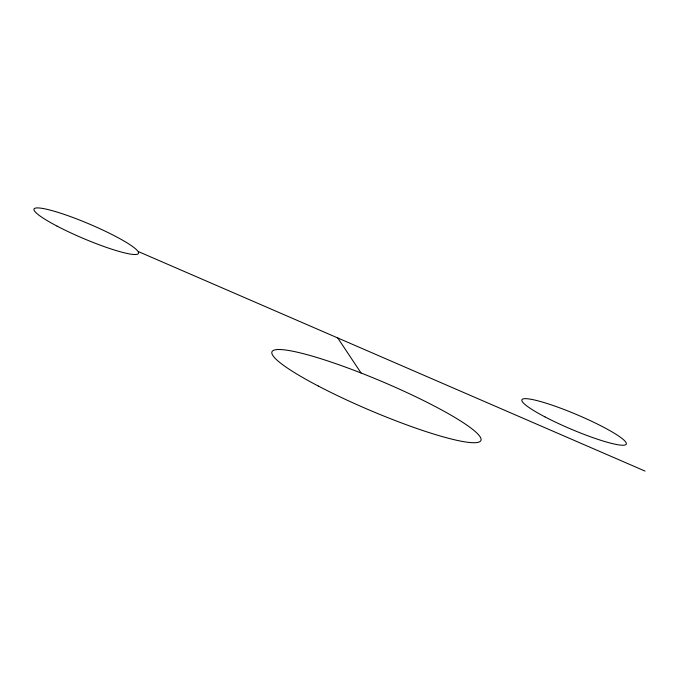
<?xml version="1.0" encoding="UTF-8"?>
<svg xmlns="http://www.w3.org/2000/svg" width="679" height="679" viewBox="0 0 679 679"><rect width="100%" height="100%" fill="white"/><g stroke="black" fill="none" stroke-linecap="round" stroke-linejoin="round"><path stroke-width="1.02" d="M138.516 251.646L645.05 471.082M337.735 337.947L361.084 373.017M318.256 386.02A113.452 15.592 23 0 0 480.851 440.578A113.452 15.592 23 0 0 330.308 361.788A113.452 15.592 23 0 0 318.256 386.02M57.146 226.158A56.73 7.8 23 0 0 138.448 253.437A56.73 7.8 23 0 0 63.172 214.038A56.73 7.8 23 0 0 57.146 226.158M544.957 416.881A56.73 7.8 23 0 0 626.25 444.159A56.73 7.8 23 0 0 550.975 404.769A56.73 7.8 23 0 0 544.957 416.881"/></g></svg>
